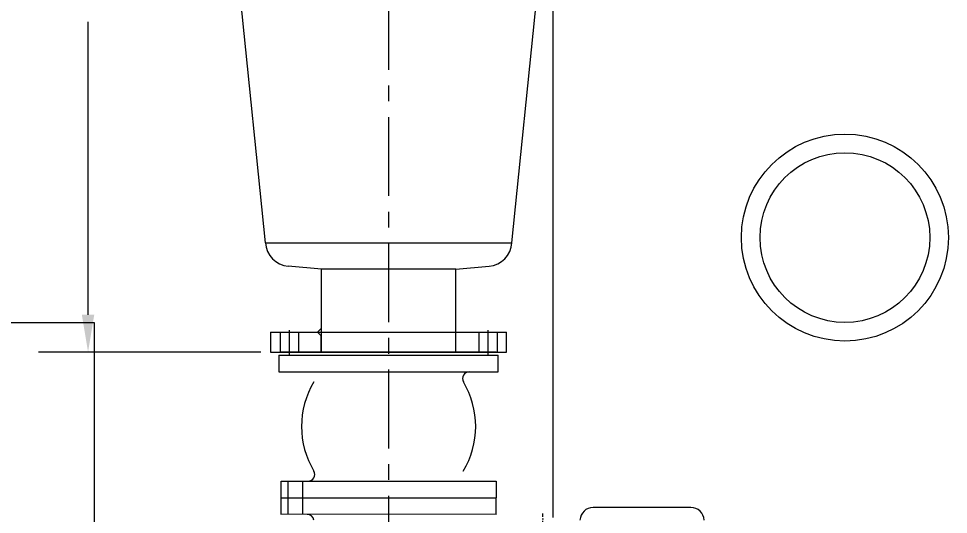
# Model space of a CAD drawing. Header units: inches. Extents: x 0 to 19814, y 0 to 15096.
# Drawn here: x 15847 to 16970, y 8533 to 9131 of the extents above; entities that cross this region are included whole.
import ezdxf

# ---------------------------------------------------------------- set-up
doc = ezdxf.new("R2010")
doc.units = ezdxf.units.IN
doc.header["$MEASUREMENT"] = 0
doc.linetypes.add('CENTER', pattern=[50.8, 31.75, -6.35, 6.35, -6.35])
doc.linetypes.add('DASHDOT', pattern=[25.4, 12.7, -6.35, 0, -6.35])
doc.layers.get('Defpoints').update_dxf_attribs({"lineweight": 5})
doc.layers.add('CAXA1', color=5, linetype='CENTER', lineweight=5)
doc.styles.add('Roman', font='arial.ttf')
doc.styles.get("Standard").update_dxf_attribs({"font": 'arial.ttf'})
doc.dimstyles.new('ISO-25', dxfattribs={"dimscale": 30, "dimtxt": 1.5, "dimasz": 1.5, "dimexe": 2, "dimexo": 2, "dimtad": 1, "dimtih": 1, "dimtoh": 1, "dimdec": 1, "dimlfac": 0.03937, "dimdsep": 46, "dimtxsty": 'Standard', "dimcen": 2.5, "dimclrd": 7, "dimclre": 7, "dimclrt": 7, "dimadec": 0, "dimazin": 0, "dimtfac": 1, "dimtdec": 1, "dimtmove": 0, "dimatfit": 3, "dimfxl": 1, "dimlwd": 5, "dimlwe": 5, "dimarcsym": 0})

# ---------------------------------------------------------------- blocks, each defined once
blk = doc.blocks.new('*D37')
at = {"color": 7, "linetype": 'Continuous', "lineweight": 5, "transparency": 16777216}
for p, q in [((16061.6, 9728.6), (15871, 9728.6)), ((15931, 9683.6), (15931, 9329.8)), ((15931, 8773.6), (15931, 9127.3)), ((16139.8, 8728.6), (15871, 8728.6))]:
    blk.add_line(p, q, dxfattribs=at)
at = {"color": 7, "transparency": 16777216}
for points in [[(15923.5, 9683.6), (15938.5, 9683.6), (15931, 9728.6)], [(15923.5, 8773.6), (15938.5, 8773.6), (15931, 8728.6)]]:
    blk.add_solid(points, dxfattribs=at)
at = {"layer": 'Defpoints', "color": 0, "transparency": 16777216}
for p in [(16121.6, 9728.6), (15931, 8728.6), (16199.8, 8728.6)]:
    blk.add_point(p, dxfattribs=at)
at = {"color": 7, "lineweight": 5, "transparency": 16777216, "insert": (15931, 9228.6), "char_height": 165, "attachment_point": 5, "style": 'Roman'}
blk.add_mtext('F', dxfattribs=at)

msp = doc.modelspace()

# ---------------------------------------------------------------- linework, layer by layer
at = {"color": 7, "lineweight": 5}
for p, q in [((16145.42, 8860.55), (16070.42, 9596.57)), ((16442.81, 8860.57), (16517.81, 9596.57)), ((16492.33, 9221.78), (16492.33, 8528.73)), ((16145.42, 8860.55), (16442.81, 8860.57)), ((16213.11, 8828.57), (16172.77, 8832.1)), ((16375.11, 8828.57), (16213.11, 8828.57)), ((16213.11, 8728.57), (16213.11, 8828.57)), ((16375.11, 8828.57), (16415.46, 8832.1)), ((16375.11, 8728.57), (16375.11, 8828.57)), ((15938.83, 8764.03), (14428.83, 8764.03)), ((15938.83, 7757.78), (15938.83, 8763.78)), ((16151.61, 8752.57), (16151.61, 8728.57)), ((16151.61, 8752.57), (16436.61, 8752.57)), ((16163.11, 8752.57), (16163.11, 8728.57)), ((16174.11, 8755.13), (16174.11, 8725.57)), ((16185.11, 8752.57), (16185.11, 8728.57)), ((16208.11, 8752.57), (16213.11, 8757.57)), ((16208.11, 8752.57), (16213.11, 8747.57)), ((16403.11, 8752.57), (16403.11, 8728.57)), ((16425.11, 8752.57), (16425.11, 8728.57)), ((16436.61, 8728.57), (16436.61, 8752.57)), ((16212.11, 8748.57), (16212.11, 8728.57)), ((16151.61, 8728.57), (16436.61, 8728.57)), ((16424.11, 8728.57), (16164.11, 8728.57)), ((16161.61, 8724.72), (16426.61, 8724.72)), ((16161.61, 8724.72), (16161.61, 8704.72)), ((16426.61, 8704.72), (16426.61, 8724.72)), ((16161.61, 8704.72), (16426.61, 8704.72)), ((15938.83, 8450.29), (15938.83, 8588.68)), ((16164.11, 8572.57), (16424.11, 8572.57)), ((16164.11, 8552.57), (16164.11, 8572.57)), ((16172.61, 8552.57), (16172.61, 8572.57)), ((16190.61, 8552.57), (16190.61, 8572.57)), ((16424.11, 8572.57), (16424.11, 8552.57)), ((16164.11, 8532.57), (16164.11, 8552.57)), ((16164.11, 8552.57), (16424.11, 8552.57)), ((16164.11, 8552.57), (16424.11, 8552.57)), ((16172.61, 8532.57), (16172.61, 8552.57)), ((16190.61, 8532.57), (16190.61, 8552.57)), ((16424.11, 8532.57), (16424.11, 8552.57)), ((16659.37, 8540.78), (16541.22, 8540.78)), ((16424.11, 8532.57), (16164.11, 8532.72))]:
    msp.add_line(p, q, dxfattribs=at)
at = {"color": 7, "linetype": 'DASHDOT', "lineweight": 5, "ltscale": 0.4}
msp.add_line((16480.36, 8416.9), (16480.36, 8533.68), dxfattribs=at)
at = {"color": 7, "lineweight": 5}
for radius in [125, 102.5]:
    msp.add_circle((16845.33, 8866.78), radius, dxfattribs=at)
for centre, radius, start, end in [((16175.39, 8861.98), 30, 182.72849, 265), ((16412.84, 8861.98), 30, 275, 357.29569), ((16391.32, 8696.72), 8, 90, 210.82373), ((16294.11, 8638.72), 105.19, 149.17626, 210.91433), ((16294.11, 8638.72), 105.19, 329.08567, 30.82374), ((16197, 8580.57), 8, 270, 30.91433), ((16541.22, 8524.78), 16, 90, 177), ((16659.37, 8524.78), 16, 3, 90), ((16195.79, 8524.57), 8, 8.31105, 90)]:
    msp.add_arc(centre, radius, start, end, dxfattribs=at)
at = {"layer": 'CAXA1', "linetype": 'CENTER', "lineweight": 5, "ltscale": 3}
for p, q in [((16293.87, 9774.3), (16293.87, 7955.07)), ((16414.11, 8755.13), (16414.11, 8725.57))]:
    msp.add_line(p, q, dxfattribs=at)

# ---------------------------------------------------------------- dimensions: what is measured, and where the dimension line sits
at = {"color": 7, "lineweight": 5}
dim = msp.add_linear_dim(base=(15931.04, 8728.57), p1=(16121.62, 9728.57), p2=(16199.84, 8728.57), angle=90, text='F', dimstyle='ISO-25', override={"dimtxt": 5.5, "dimpost": '\\X', "dimtxsty": 'Roman', "dimtmove": 1}, dxfattribs=at)
dim.commit()
dim.dimension.update_dxf_attribs({"geometry": '*D37', "text_midpoint": (15931.04, 9228.57)})

doc.saveas('drawing.dxf')
